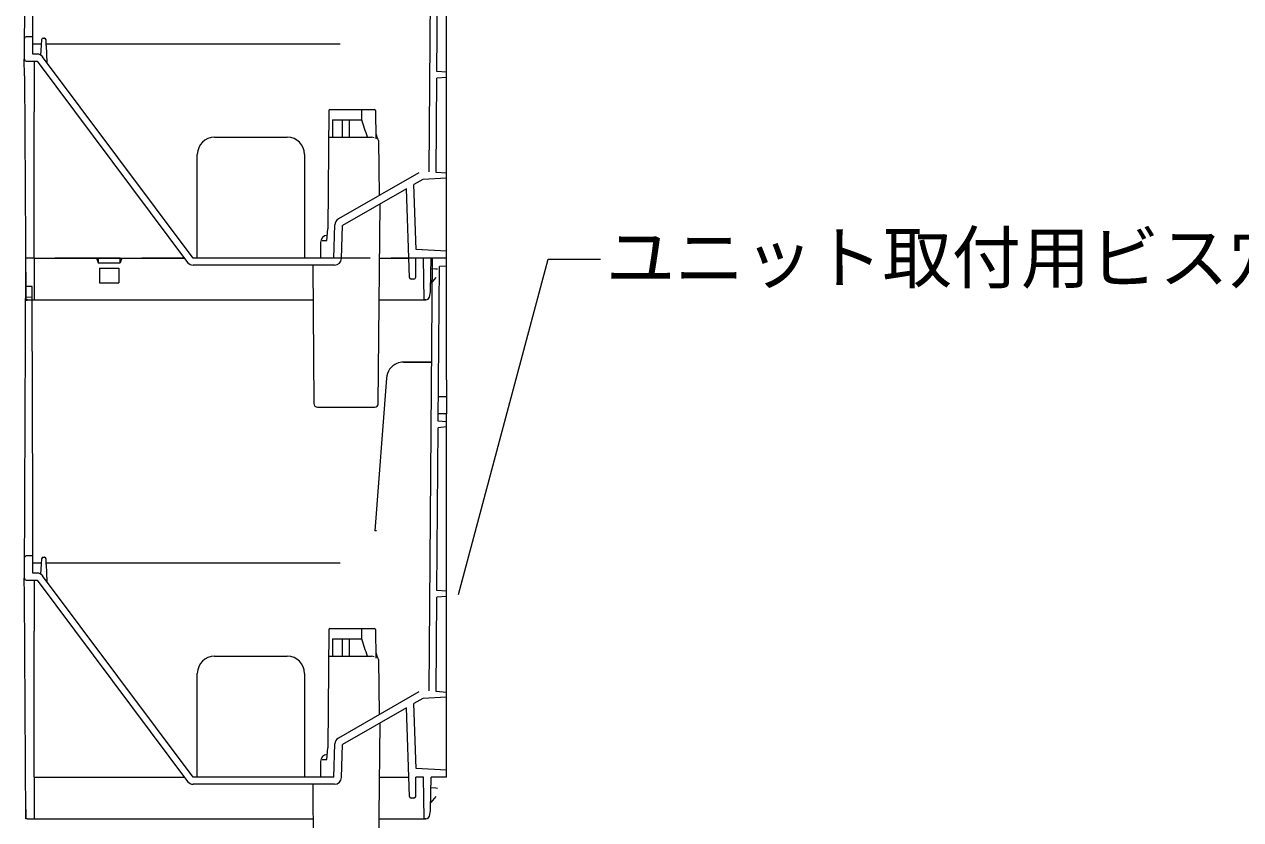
# Model space of a CAD drawing. Units: millimetres, scale not verified. Extents: x -1916 to 1917, y -1364 to 1364.
# Drawn here: x -1557.8 to -1206.3, y -661.2 to -431.3 of the extents above; entities that cross this region are included whole.
import ezdxf
from ezdxf.enums import TextEntityAlignment as Align

# ---------------------------------------------------------------- set-up
doc = ezdxf.new("R2010")
doc.units = ezdxf.units.MM
doc.header["$LTSCALE"] = 10
doc.linetypes.add('DASHED1', pattern=[1.8, 1.2, -0.6])
for name, color, linetype, lineweight in [('0-6_A-7', 5, 'Continuous', 18), ('2-4', 7, 'Continuous', 18), ('2-5', 7, 'Continuous', 18)]:
    doc.layers.add(name, color=color, linetype=linetype, lineweight=lineweight)
doc.styles.add('ＭＳ ゴシック', font='')
doc.styles.get('ＭＳ ゴシック').set_extended_font_data('MS Gothic')

msp = doc.modelspace()

# ---------------------------------------------------------------- linework, layer by layer
at = {"layer": '0-6_A-7'}
msp.add_lwpolyline([(-1432.4, -596.12), (-1406.42, -499.17), (-1391.33, -499.17)], dxfattribs=at)
at = {"layer": '2-4'}
for p, q in [((-1557.5, -498.91), (-1557.85, -591.4)), ((-1440.85, -623.91), (-1439.85, -498.91)), ((-1435.85, -501.16), (-1435.85, -498.91)), ((-1438.23, -545.95), (-1437.87, -501.34)), ((-1435.85, -501.16), (-1437.87, -501.34)), ((-1435.85, -534.02), (-1435.85, -501.16)), ((-1440.09, -528.91), (-1448.22, -528.91)), ((-1448.22, -528.91), (-1440.09, -528.91)), ((-1440.09, -529.41), (-1440.09, -528.91)), ((-1453.2, -533.53), (-1456.55, -577.67)), ((-1453.2, -533.53), (-1456.55, -577.67)), ((-1435.85, -534.02), (-1435.85, -538.91)), ((-1438.17, -538.91), (-1435.85, -538.91)), ((-1435.85, -538.91), (-1435.85, -543.84)), ((-1435.85, -543.84), (-1438.21, -543.9)), ((-1435.85, -546.16), (-1435.85, -543.84)), ((-1438.62, -594.92), (-1438.24, -547.87)), ((-1435.85, -547.66), (-1438.24, -547.87)), ((-1435.85, -546.16), (-1438.23, -545.95)), ((-1435.85, -547.66), (-1435.85, -546.16)), ((-1435.85, -595.16), (-1435.85, -547.66)), ((-1555.37, -584.91), (-1557.33, -584.91)), ((-1555.35, -589.91), (-1555.37, -584.91)), ((-1555.36, -586.91), (-1552.96, -586.91)), ((-1552.88, -585.78), (-1552.98, -587.34)), ((-1552.38, -585.31), (-1552.04, -585.31)), ((-1551.5, -587.38), (-1551.54, -585.8)), ((-1551.51, -586.91), (-1466.52, -586.91)), ((-1554.15, -589.91), (-1555.35, -589.91)), ((-1552.99, -587.36), (-1553.17, -590.17)), ((-1551.94, -589.44), (-1551.94, -589.44)), ((-1551.5, -587.38), (-1551.37, -592.3)), ((-1557.82, -596.2), (-1557.85, -591.41)), ((-1555.05, -591.91), (-1555.05, -606.64)), ((-1555.05, -591.91), (-1555.05, -591.91)), ((-1555.05, -591.91), (-1555.05, -591.91)), ((-1554.15, -591.91), (-1510.65, -650.11)), ((-1509.05, -648.91), (-1552.55, -590.71)), ((-1557.43, -660.91), (-1557.82, -596.2)), ((-1438.85, -624.1), (-1438.63, -596.9)), ((-1435.85, -596.66), (-1438.63, -596.9)), ((-1435.85, -595.16), (-1438.62, -594.92)), ((-1435.85, -596.66), (-1435.85, -595.16)), ((-1435.85, -624.36), (-1435.85, -596.66)), ((-1555.05, -648.91), (-1555.05, -606.64)), ((-1469.84, -606.21), (-1470.14, -640.41)), ((-1469.54, -605.91), (-1456.62, -605.91)), ((-1460.41, -606.21), (-1460.4, -608.91)), ((-1456.32, -606.21), (-1456.25, -614.44)), ((-1468.75, -608.91), (-1468.78, -613.91)), ((-1468.75, -608.91), (-1460.4, -608.91)), ((-1465.85, -613.91), (-1465.85, -608.91)), ((-1463.85, -613.91), (-1463.85, -608.91)), ((-1460.4, -608.91), (-1460.34, -608.91)), ((-1460.4, -608.91), (-1460.34, -608.91)), ((-1502.85, -613.91), (-1481.85, -613.91)), ((-1469.91, -613.91), (-1457.46, -613.91)), ((-1456.26, -612.86), (-1455.9, -614.13)), ((-1455.53, -614.89), (-1455.25, -630.75)), ((-1507.85, -648.91), (-1507.85, -618.91)), ((-1476.85, -618.91), (-1476.85, -648.91)), ((-1443.81, -624.18), (-1467.09, -637.56)), ((-1443.81, -624.18), (-1443.81, -624.18)), ((-1443.81, -624.18), (-1443.81, -624.18)), ((-1435.85, -625.76), (-1442.66, -626.11)), ((-1435.85, -624.36), (-1438.85, -624.1)), ((-1435.85, -625.76), (-1435.85, -624.36)), ((-1435.85, -646.88), (-1435.85, -625.76)), ((-1447.42, -628.84), (-1465.85, -639.44)), ((-1446.57, -654.43), (-1447.42, -628.84)), ((-1442.66, -626.11), (-1445.26, -627.6)), ((-1444.63, -646.41), (-1445.26, -627.6)), ((-1442.66, -626.11), (-1442.66, -626.11)), ((-1442.66, -626.11), (-1442.66, -626.11)), ((-1455.54, -690.92), (-1455.04, -633.22)), ((-1468.35, -648.91), (-1468.1, -639.24)), ((-1468.1, -639.24), (-1468.1, -639.25)), ((-1468.1, -639.25), (-1468.1, -639.24)), ((-1467.09, -637.56), (-1467.09, -637.56)), ((-1467.09, -637.56), (-1467.09, -637.56)), ((-1466.18, -648.98), (-1465.85, -639.44)), ((-1470.4, -643.78), (-1470.14, -640.41)), ((-1472.25, -644.31), (-1472.25, -648.91)), ((-1471.8, -643.78), (-1470.4, -643.78)), ((-1435.85, -646.88), (-1444.63, -646.41)), ((-1555.05, -648.91), (-1511.55, -648.91)), ((-1555.05, -648.91), (-1555.05, -660.91)), ((-1468.35, -648.91), (-1509.05, -648.91)), ((-1466.18, -648.98), (-1466.18, -648.98)), ((-1466.18, -648.98), (-1466.18, -648.98)), ((-1455.17, -648.91), (-1446.75, -648.91)), ((-1446.75, -648.91), (-1446.75, -648.91)), ((-1444.74, -654.42), (-1444.65, -648.91)), ((-1442.45, -648.91), (-1444.65, -648.91)), ((-1440.41, -658.25), (-1440.25, -648.91)), ((-1435.85, -648.91), (-1440.25, -648.91)), ((-1435.85, -648.91), (-1435.85, -646.88)), ((-1468.18, -650.91), (-1509.05, -650.91)), ((-1481.65, -650.78), (-1481.65, -650.91)), ((-1481.65, -650.78), (-1481.65, -650.91)), ((-1474.51, -650.91), (-1474.16, -690.92)), ((-1468.18, -650.91), (-1468.18, -650.91)), ((-1440.3, -651.9), (-1438.95, -651.98)), ((-1438.95, -651.98), (-1438.45, -652.01)), ((-1445.24, -654.91), (-1446.07, -654.91)), ((-1438.93, -654.47), (-1440.38, -656.18)), ((-1557.44, -658.25), (-1557.44, -658.64)), ((-1557.44, -658.64), (-1557.43, -660.12)), ((-1557.43, -660.12), (-1557.43, -660.91)), ((-1556.93, -660.91), (-1557.43, -660.91)), ((-1556.93, -660.91), (-1474.42, -660.91)), ((-1455.28, -660.91), (-1441.76, -660.91)), ((-1440.78, -660.12), (-1440.46, -658.64))]:
    msp.add_line(p, q, dxfattribs=at)
at = {"layer": '2-4', "linetype": 'DASHED1'}
for p, q in [((-1537, -498.91), (-1557.5, -498.91)), ((-1537, -498.91), (-1557.5, -498.91)), ((-1536.55, -498.91), (-1536.55, -500.27)), ((-1530.15, -498.91), (-1536.55, -498.91)), ((-1530.15, -498.91), (-1529.7, -498.91)), ((-1530.15, -500.27), (-1530.15, -498.91)), ((-1529.7, -498.91), (-1530.15, -500.27)), ((-1439.85, -498.91), (-1529.7, -498.91)), ((-1435.85, -498.91), (-1439.85, -498.91)), ((-1536.55, -500.27), (-1530.15, -500.27)), ((-1536.15, -501.81), (-1530.55, -501.81)), ((-1536.15, -501.81), (-1536.15, -506.01)), ((-1530.55, -501.81), (-1530.55, -506.01)), ((-1536.15, -506.01), (-1530.55, -506.01)), ((-1557.53, -507.11), (-1557.54, -510.21)), ((-1555.62, -507.09), (-1557.53, -507.11)), ((-1555.61, -510.11), (-1555.62, -507.09)), ((-1555.61, -510.11), (-1557.54, -510.21)), ((-1557.54, -510.21), (-1557.54, -511.01)), ((-1557.54, -511.01), (-1557.04, -511.01)), ((-1557.54, -511.01), (-1557.04, -511.01)), ((-1557.54, -511.01), (-1557.54, -511.01)), ((-1557.54, -511.02), (-1557.54, -511.01)), ((-1557.54, -511.02), (-1557.54, -511.01)), ((-1555.61, -511.01), (-1557.04, -511.01)), ((-1555.61, -511), (-1555.61, -510.11)), ((-1555.61, -511.01), (-1555.61, -511.01)), ((-1555.61, -511.01), (-1555.61, -511.01)), ((-1555.61, -511.01), (-1555.61, -511.01))]:
    msp.add_line(p, q, dxfattribs=at)
msp.add_lwpolyline([(-1536.55, -498.91), (-1537, -498.91), (-1536.55, -500.27)], dxfattribs=at)
at = {"layer": '2-4'}
for points in [[(-1555.37, -584.91), (-1555.42, -570.08), (-1555.61, -511.01)], [(-1441.76, -660.91), (-1442.25, -660.91), (-1442.45, -648.91)], [(-1481.65, -650.78), (-1481.65, -650.91), (-1481.65, -650.78)]]:
    msp.add_lwpolyline(points, dxfattribs=at)
for centre, radius, start, end in [((-1448.22, -533.91), 5, 112.7442, 175.6642), ((-1448.22, -533.91), 5, 89.9978, 112.7442), ((-1458.06, -602.49), 24.87, 85.3761, 86.5231), ((-1557.33, -585.41), 0.5, 90, 179.78), ((-1552.38, -585.81), 0.5, 90.0002, 176.236), ((-1552.04, -585.81), 0.5, 1.5074, 89.9918), ((-1552.04, -585.82), 0.509, 37.3255, 89.3972), ((-1554.15, -591.91), 2, 36.7769, 90.0002), ((-1557.34, -591.41), 0.5, 179, 270), ((-1556.81, 1645.9), 2237.81, 269.9864, 270.06802), ((-1469.54, -606.21), 0.3, 89.9997, 179.5), ((-1456.62, -606.21), 0.3, 0.5, 90), ((-1621.3, -664.73), 170.36, 17.3556, 19.1262), ((-1502.85, -618.91), 5, 90, 179.9999), ((-1481.85, -618.91), 5, 0, 89.9999), ((-1457.45, -615.11), 1.2, 54.5169, 90.4581), ((-1456.52, -614.91), 0.994, 0.9853, 51.1783), ((-1466.1, -639.29), 1.99, 119.7854, 178.6135), ((-1470.25, -644.31), 2, 91.029, 180), ((-1509.05, -648.91), 2, 216.7766, 270), ((-1468.18, -648.91), 2, 270, 358), ((-1446.07, -654.41), 0.5, 181.9097, 270.0002), ((-1445.24, -654.41), 0.5, 270.0007, 359.045), ((-1441.76, -659.91), 1, 270, 347.6559), ((-1442.41, -658.22), 2, 347.689, 358.9813)]:
    msp.add_arc(centre, radius, start, end, dxfattribs=at)
at = {"layer": '2-5'}
for p, q in [((-1557.5, -348.91), (-1557.85, -441.4)), ((-1440.85, -473.91), (-1439.85, -348.91)), ((-1438.62, -444.92), (-1438.24, -397.87)), ((-1435.85, -445.16), (-1435.85, -397.66)), ((-1555.37, -434.91), (-1557.33, -434.91)), ((-1555.35, -439.91), (-1555.37, -434.91)), ((-1552.88, -435.78), (-1552.98, -437.34)), ((-1552.38, -435.31), (-1552.04, -435.31)), ((-1551.5, -437.38), (-1551.54, -435.8)), ((-1555.36, -436.91), (-1552.96, -436.91)), ((-1552.99, -437.36), (-1553.17, -440.17)), ((-1551.94, -439.44), (-1551.94, -439.44)), ((-1551.51, -436.91), (-1466.52, -436.91)), ((-1551.5, -437.38), (-1551.37, -442.3)), ((-1557.82, -446.2), (-1557.85, -441.41)), ((-1554.15, -439.91), (-1555.35, -439.91)), ((-1555.05, -441.91), (-1555.05, -456.64)), ((-1554.15, -441.91), (-1510.65, -500.11)), ((-1509.05, -498.91), (-1552.55, -440.71)), ((-1557.82, -446.2), (-1557.43, -510.91)), ((-1435.85, -445.16), (-1438.62, -444.92)), ((-1435.85, -446.66), (-1435.85, -445.16)), ((-1438.85, -474.1), (-1438.63, -446.9)), ((-1435.85, -446.66), (-1438.63, -446.9)), ((-1435.85, -474.36), (-1435.85, -446.66)), ((-1555.05, -498.91), (-1555.05, -456.64)), ((-1469.84, -456.21), (-1470.14, -490.41)), ((-1469.54, -455.91), (-1456.62, -455.91)), ((-1460.41, -456.21), (-1460.4, -458.91)), ((-1456.32, -456.21), (-1456.25, -464.44)), ((-1468.75, -458.91), (-1468.78, -463.91)), ((-1468.75, -458.91), (-1460.4, -458.91)), ((-1465.85, -463.91), (-1465.85, -458.91)), ((-1463.85, -463.91), (-1463.85, -458.91)), ((-1460.4, -458.91), (-1460.34, -458.91)), ((-1502.85, -463.91), (-1481.85, -463.91)), ((-1469.91, -463.91), (-1457.46, -463.91)), ((-1456.26, -462.86), (-1455.9, -464.13)), ((-1455.53, -464.89), (-1455.25, -480.75)), ((-1507.85, -498.91), (-1507.85, -468.91)), ((-1476.85, -468.91), (-1476.85, -498.91)), ((-1443.81, -474.18), (-1467.09, -487.56)), ((-1443.81, -474.18), (-1443.81, -474.18)), ((-1435.85, -474.36), (-1438.85, -474.1)), ((-1435.85, -475.76), (-1435.85, -474.36)), ((-1442.66, -476.11), (-1445.26, -477.6)), ((-1444.63, -496.41), (-1445.26, -477.6)), ((-1435.85, -475.76), (-1442.66, -476.11)), ((-1442.66, -476.11), (-1442.66, -476.11)), ((-1435.85, -496.88), (-1435.85, -475.76)), ((-1447.42, -478.84), (-1465.85, -489.44)), ((-1446.57, -504.43), (-1447.42, -478.84)), ((-1455.54, -540.92), (-1455.04, -483.22)), ((-1470.4, -493.78), (-1470.14, -490.41)), ((-1468.35, -498.91), (-1468.1, -489.24)), ((-1468.1, -489.24), (-1468.1, -489.25)), ((-1466.18, -498.98), (-1465.85, -489.44)), ((-1472.25, -494.31), (-1472.25, -498.91)), ((-1471.8, -493.78), (-1470.4, -493.78)), ((-1555.05, -498.91), (-1511.55, -498.91)), ((-1555.05, -498.91), (-1555.05, -510.91)), ((-1468.35, -498.91), (-1509.05, -498.91)), ((-1466.18, -498.98), (-1466.18, -498.98)), ((-1455.17, -498.91), (-1446.75, -498.91)), ((-1446.75, -498.91), (-1446.75, -498.91)), ((-1444.74, -504.42), (-1444.65, -498.91)), ((-1442.45, -498.91), (-1444.65, -498.91)), ((-1435.85, -496.88), (-1444.63, -496.41)), ((-1440.41, -508.25), (-1440.25, -498.91)), ((-1435.85, -498.91), (-1440.25, -498.91)), ((-1435.85, -498.91), (-1435.85, -496.88)), ((-1481.65, -500.78), (-1481.65, -500.91)), ((-1474.51, -500.91), (-1474.16, -540.92)), ((-1440.3, -501.9), (-1438.95, -501.98)), ((-1438.95, -501.98), (-1438.45, -502.01)), ((-1445.24, -504.91), (-1446.07, -504.91)), ((-1438.93, -504.47), (-1440.38, -506.18)), ((-1440.78, -510.12), (-1440.46, -508.64)), ((-1556.93, -510.91), (-1557.43, -510.91)), ((-1556.93, -510.91), (-1474.42, -510.91)), ((-1455.28, -510.91), (-1441.76, -510.91)), ((-1455.55, -540.92), (-1455.58, -540.92)), ((-1455.54, -540.92), (-1455.54, -540.92)), ((-1473.16, -541.91), (-1456.54, -541.91)), ((-1464.85, -541.91), (-1464.85, -541.91))]:
    msp.add_line(p, q, dxfattribs=at)
for points in [[(-1555.37, -434.91), (-1555.42, -420.08), (-1555.61, -361.01)], [(-1441.76, -510.91), (-1442.25, -510.91), (-1442.45, -498.91)], [(-1468.18, -500.91), (-1468.18, -500.91), (-1509.05, -500.91)]]:
    msp.add_lwpolyline(points, dxfattribs=at)
for centre, radius, start, end in [((-1557.33, -435.41), 0.5, 90, 179.78), ((-1552.38, -435.81), 0.5, 90.0002, 176.236), ((-1552.04, -435.81), 0.5, 1.5074, 89.9918), ((-1552.04, -435.82), 0.509, 37.3255, 89.3972), ((-1557.34, -441.41), 0.5, 179, 270), ((-1556.81, 1795.9), 2237.81, 269.9864, 270.06802), ((-1554.15, -441.91), 2, 36.7769, 90.0002), ((-1469.54, -456.21), 0.3, 89.9997, 179.5), ((-1456.62, -456.21), 0.3, 0.5, 90), ((-1621.3, -514.73), 170.36, 17.3556, 19.1262), ((-1502.85, -468.91), 5, 90, 179.9999), ((-1481.85, -468.91), 5, 0, 89.9999), ((-1457.45, -465.11), 1.2, 54.5169, 90.4581), ((-1456.52, -464.91), 0.994, 0.9853, 51.1783), ((-1466.1, -489.29), 1.99, 119.7854, 178.6135), ((-1470.25, -494.31), 2, 91.029, 180), ((-1468.18, -498.91), 2, 270, 358), ((-1509.05, -498.91), 2, 216.7766, 270), ((-1446.07, -504.41), 0.5, 181.9097, 270.0002), ((-1445.24, -504.41), 0.5, 270.0007, 359.045), ((-1442.41, -508.22), 2, 347.689, 358.9813), ((-1441.76, -509.91), 1, 270, 347.6559), ((-1473.16, -540.91), 1, 180.4965, 269.998), ((-1456.54, -540.91), 1, 270.0013, 359.4962)]:
    msp.add_arc(centre, radius, start, end, dxfattribs=at)

# ---------------------------------------------------------------- texts
at = {"layer": '0-6_A-7', "color": 7, "style": 'ＭＳ ゴシック'}
msp.add_text('ユニット取付用ビス穴位置', height=14.66, dxfattribs=at).set_placement((-1389.77, -510.4), align=Align.BOTTOM_LEFT)

doc.saveas('drawing.dxf')
